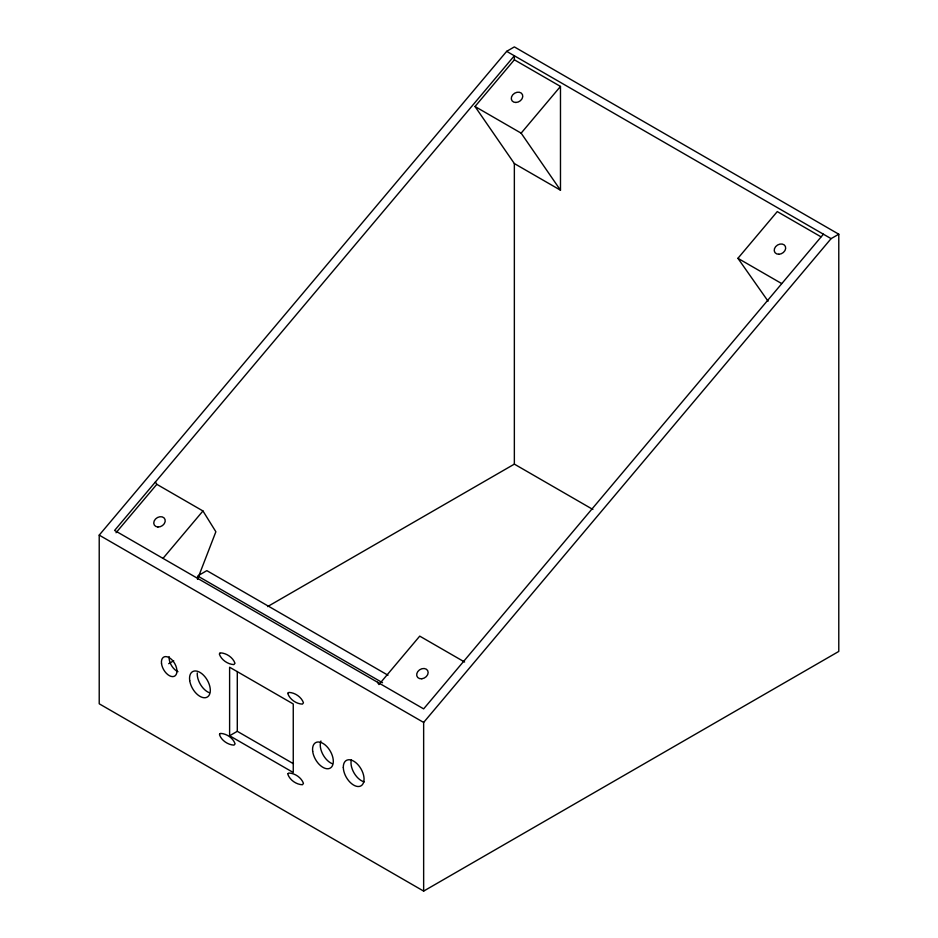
<?xml version="1.0" encoding="UTF-8"?>
<svg xmlns="http://www.w3.org/2000/svg" width="938" height="938" viewBox="0 0 938 938"><rect width="100%" height="100%" fill="white"/><g stroke="black" fill="none" stroke-linecap="round" stroke-linejoin="round"><path stroke-width="1.41" d="M197.484 579.344L215.869 531.752L202.948 510.964L156.822 484.325L155.38 482.015M99.217 535.129L506.672 51.344L514.352 46.9L838.783 234.207L838.783 651.429L423.648 891.1L99.217 703.793L99.217 535.129L423.648 722.436L423.648 891.1M116.031 532.749L156.822 484.325M514.352 59.798L560.478 86.425L560.478 190.191L514.352 163.564L475.015 106.51L514.352 59.798L514.352 55.776L114.6 530.439L423.648 708.87L823.4 234.207M163.083 558.286L202.948 510.964M560.478 190.191L521.141 133.149L560.478 86.425M768.07 301.192L737.925 258.313L777.274 211.589L820.914 236.775M423.648 722.436L831.091 238.639L838.783 234.207M198.774 575.299L206.852 570.644L387.969 675.208M168.688 663.694L173.718 660.786M267.588 606.593L514.352 464.122L592.886 509.463M229.611 735.755L293.254 772.502L293.254 703.969L229.611 667.223L229.611 735.755L237.291 731.312L293.453 763.743M506.672 51.344L831.091 238.639M475.015 106.51L521.141 133.149M737.925 258.313L781.565 283.499M464.615 662.029L419.732 636.128L378.952 684.552L377.522 682.243M198.891 576.694L382.54 682.735M514.352 163.564L514.352 464.122M237.291 671.538L237.291 731.312M197.625 575.967L197.625 578.863M209.455 692.772A14.68 8.477 60 0 1 197.273 672.933M332.204 763.684A14.68 8.477 60 0 1 320.948 741.008M177.974 671.678A10.986 6.343 60 0 1 169.157 656.659M364.319 781.882A14.68 8.477 60 0 1 351.281 760.061M288.142 692.912L287.872 693.768C289.924 699.49 296.396 703.946 302.435 704.121L303.478 702.773C301.438 697.051 294.966 692.596 288.927 692.42L288.142 692.912M288.142 773.533L287.872 774.389C289.912 780.111 296.396 784.567 302.435 784.743L303.478 783.394C301.438 777.672 294.954 773.217 288.916 773.041L288.142 773.533M219.668 653.329L219.375 654.173C221.356 659.93 227.875 664.339 233.89 664.596L234.981 663.283C233.011 657.526 226.492 653.106 220.477 652.86L219.668 653.329M219.785 733.868L219.492 734.712C221.462 740.469 227.981 744.878 234.008 745.135L235.098 743.822C233.128 738.065 226.609 733.645 220.594 733.399L219.785 733.868M161.5 663.447A10.986 6.343 60 0 0 173.987 676.415A10.986 6.343 60 0 0 172.064 659.942A10.986 6.343 60 0 0 161.5 663.447M189.711 680.578A14.68 8.477 60 0 0 206.63 697.38A14.68 8.477 60 0 0 203.452 675.114A14.68 8.477 60 0 0 189.711 680.578M312.682 751.279A14.68 8.477 60 0 0 329.437 768.468A14.68 8.477 60 0 0 326.694 746.367A14.68 8.477 60 0 0 312.682 751.279M343.308 767.448A14.68 8.477 60 0 0 359.113 786.478A14.68 8.477 60 0 0 358.633 765.455A14.68 8.477 60 0 0 343.308 767.448M157.912 527.004A6.085 4.749 -31.9 0 0 165.065 519.535A6.085 4.749 -31.9 0 0 155.485 519.031A6.085 4.749 -31.9 0 0 157.912 527.004M515.888 102.477A6.085 4.749 -31.9 0 0 522.478 94.644A6.085 4.749 -31.9 0 0 512.723 94.832A6.085 4.749 -31.9 0 0 515.888 102.477M778.798 254.268A6.085 4.749 -31.9 0 0 785.399 246.448A6.085 4.749 -31.9 0 0 775.644 246.635A6.085 4.749 -31.9 0 0 778.798 254.268M421.819 678.772A6.085 4.749 -31.9 0 0 427.658 670.564A6.085 4.749 -31.9 0 0 417.75 671.62A6.085 4.749 -31.9 0 0 421.819 678.772"/></g></svg>
